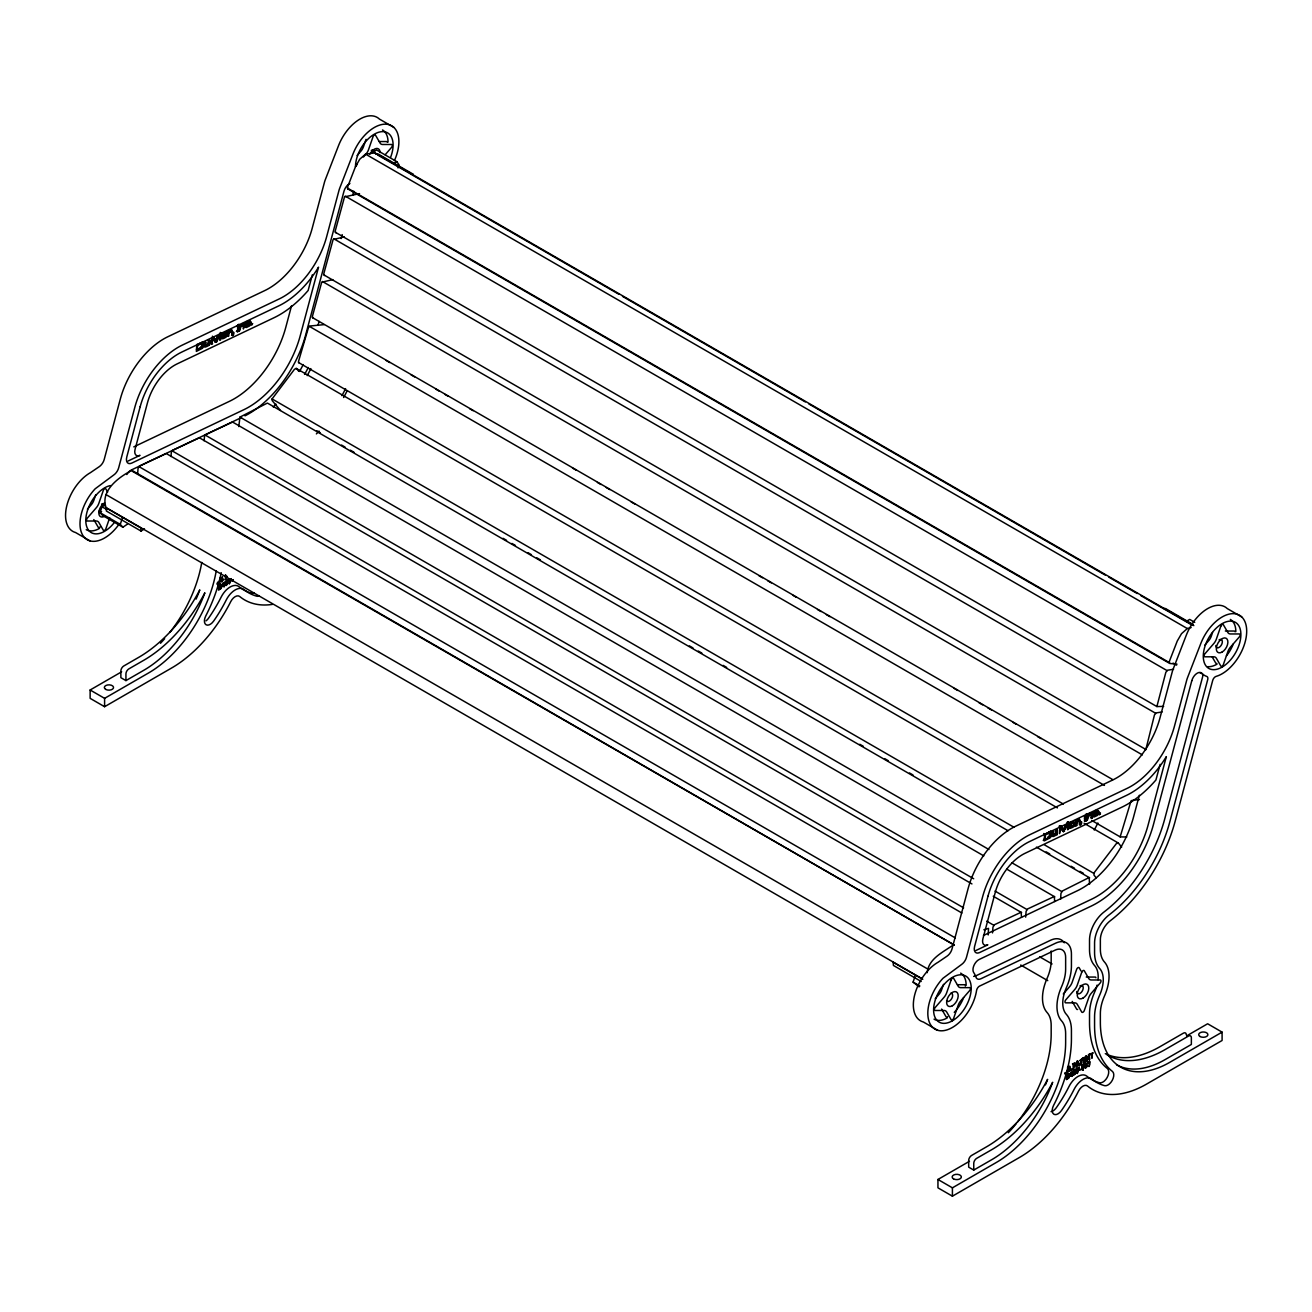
<?xml version="1.0" encoding="UTF-8"?>
<svg xmlns="http://www.w3.org/2000/svg" width="1312" height="1312" viewBox="0 0 1312 1312"><rect width="100%" height="100%" fill="white"/><g stroke="black" fill="none" stroke-linecap="round" stroke-linejoin="round"><path stroke-width="1.5" d="M1052.355 834.645L1054.061 834.104A2.722 1.574 -60 0 0 1054.553 833.792M1056.39 832.792L1055.734 834.12A2.722 1.574 -60 0 1 1054.979 834.645L1053.306 835.236L1053.536 831.71L1051.65 831.628L1053.536 831.71M238.8 426.58L239.948 417.101L267.402 403.063L1008.026 830.726M1060.654 899.13L1060.932 893.406L1062.458 890.946L1089.173 877.515L1089.55 884.337M196.439 349.304L197.358 349.828L197.702 345.269L202.638 343.4A6.134 3.542 -60 0 1 202.376 346.958L196.931 350.156M208.411 345.597L207.509 344.646L209.346 345.154L209.707 340.333L207.919 344.63A2.722 1.574 -60 0 1 207.181 345.171L205.508 345.761L205.722 342.235L204.787 341.694L204.574 345.22L206.246 344.63A2.722 1.574 -60 0 0 206.755 344.318M204.524 346.073L205.722 342.235M207.476 345.072L208.772 339.808M214.742 341.694L219.202 334.462L220.121 334.986L216.693 341.727L214.742 341.694L212.068 337.856L212.987 338.398L211.658 344.121L210.74 343.596L210.986 340.169M211.658 344.121L212.15 337.282L213.364 336.708L216.25 340.874L221.187 332.986L220.695 339.824L219.744 340.284L220.121 334.986M220.006 335.872L220.268 332.444L221.187 332.986M228.321 330.772L229.239 331.296L228.321 330.772A2.69 1.558 -60 0 1 229.026 330.181M229.813 330.886L228.321 331.542L227.96 336.364L229.977 331.805A5.379 3.1 -60 0 1 230.371 331.592L232.322 331.739L231.929 329.984A2.69 1.558 -60 0 0 231.322 330.066M229.239 331.296A2.69 1.558 -60 0 1 229.961 330.722L231.371 332.182L231.01 331.296M231.388 331.198L231.42 329.837M232.749 334.478L232.437 335.708A2.001 1.148 -60 0 0 233.815 333.838L233.913 332.494L231.716 332.559L231.83 333.838M232.634 333.1L232.782 334.429M232.978 331.952L232.88 333.297A2.001 1.148 -60 0 1 231.568 335.216M237.423 331.854L237.931 324.753L238.882 324.31L236.849 326.508L238.718 326.59L238.358 331.411L236.488 331.329L238.358 331.411M238.489 330.378L239.424 330.903L239.768 326.081L242.031 325.064M239.768 325.31L240.703 325.852L239.768 325.31A2.69 1.558 -60 0 1 240.473 324.736M1047.796 838.188L1050.19 836.449A6.134 3.542 -60 0 0 1050.453 832.89L1045.5 834.76L1045.172 839.319L1044.254 838.778M1052.601 831.168L1052.339 835.547A1.673 0.968 -60 0 0 1053.077 836.515A8.856 5.117 -60 0 0 1055.734 835.236A1.689 0.984 -60 0 0 1056.242 834.662L1055.324 834.12A1.689 0.984 -60 0 1 1054.815 834.711A8.856 5.117 -60 0 1 1052.142 835.974A1.673 0.968 -60 0 1 1051.486 835.58M1055.455 832.251L1055.635 829.725L1057.521 829.807L1057.16 834.629L1055.324 834.12M1055.291 834.547L1056.586 829.282M1069.001 822.46L1068.066 821.935L1067.558 829.758L1068.493 829.299L1069.001 822.46L1064.065 830.348L1061.162 826.199L1059.965 826.773L1059.473 833.612L1060.801 827.872L1059.866 827.331L1063.474 831.693L1067.935 824.477L1067.017 823.936L1062.54 831.168M1079.12 819.557A2.69 1.558 -60 0 1 1079.743 819.475L1080.12 821.214L1078.185 821.066A5.379 3.1 -60 0 0 1077.792 821.279L1076.726 825.396L1074.856 825.297L1075.774 825.838L1076.119 821.017L1077.628 820.361M1076.135 820.246L1077.054 820.787L1076.152 820.033M1077.89 820.246L1079.186 821.656L1078.825 820.771M1079.202 820.672L1079.235 819.328M1079.628 823.428L1079.382 824.69A2.001 1.148 -60 0 0 1080.694 822.772L1080.793 821.427M1080.448 822.575L1080.252 825.199A2.001 1.148 -60 0 0 1081.613 823.313L1081.711 821.968L1079.514 822.034L1079.645 823.395M1084.417 819.196L1084.647 815.982L1087.599 814.588L1088.501 815.326L1087.599 814.588M1085.598 815.523L1086.516 816.064L1086.172 820.886L1084.302 820.804L1085.221 821.345L1085.746 814.244M1086.598 814.932L1086.697 813.784M1086.303 819.852L1087.222 820.377L1087.582 815.572L1090.862 813.932A6.708 3.87 -60 0 1 1091.354 813.735A2.69 1.558 -60 0 1 1091.961 813.653L1092.158 818.032L1091.207 818.491L1091.043 813.112A2.69 1.558 -60 0 0 1090.42 813.194A6.708 3.87 -60 0 0 1089.928 813.391M1099.472 813.637L1098.521 814.08L1099.456 814.621L1099.554 812.489M1099.456 814.621L1100.473 813.03L1099.538 813.473M137.612 474.206L138.039 468.4L139.613 465.99L166.263 453.542L961.876 913.004M170.904 456.51L171.446 451.689L172.758 450.229L199.408 437.798L971.946 883.927M204.049 440.766L204.59 435.945L205.902 434.485L232.552 422.038L983.803 855.883M313.207 318.226L312.338 316.586L321.702 282.228L332.838 279.604M324.622 275.536L323.752 273.896L333.117 239.538L344.252 236.914M336.036 232.864L335.167 231.224L344.531 196.866L359.537 193.635M988.215 934.948L988.51 928.371L983.869 929.749M992.528 932.898L992.954 927.092L994.529 924.681L1021.162 912.234L1021.49 917.268M1025.672 917.137L1026.099 911.348L1027.673 908.921L1054.323 896.49L1054.651 901.508M1145.77 749.841L1154.462 714.942L1156.315 712.875L1162.137 711.973M1163.629 706.397L1156.872 706.561L1165.86 672.252L1167.713 670.186L1173.551 669.284M217.546 582.38L217.3 583.61M299.284 363.227L298.48 361.522L308.615 327.065L310.058 325.999L324.08 324.638M1126.795 837.007L1120.153 836.876L1131.075 800.763M227.042 583.02L226.222 584.562M218.038 582.167L217.136 584.414M225.402 583.906L226.566 582.216M1085.598 1067.23L1085.598 1063.589M1086.582 1067.148C1085.926 1058.39 1085.352 1071.642 1085.86 1066.722M1076.004 821.984L1076.857 820.754A5.379 3.1 -60 0 1 1077.25 820.541M132.02 470.401L954.365 945.083L131.282 470.68C118.375 477.371 100.024 491.18 106.108 507.629L922.549 978.998M927.19 972.7C928.502 958.744 942.967 952.217 953.053 945.132L953.791 944.853M220.104 577.952L223.171 579.642L221.744 581.872L219.875 581.708M1082.777 1070.182L1082.056 1066.082L1082.777 1070.182L1083.253 1065.164L1081.842 1065.852M1083.253 1065.164L1081.777 1067.345L1082.777 1066.492M298.775 371.296L296.561 368.541L294.56 369.18L272.076 398.93L272.142 400.57L280.456 410.459M1121.662 847.109L1118.332 842.993L1116.332 843.632L1094.356 872.447L1093.913 875.006L1096.127 877.761M225.303 583.102C231.109 571.95 222.204 592.942 228.173 582.512A1.673 0.968 -60 0 0 227.009 582.249L225.303 583.102L226.271 581.839A1.673 0.968 -60 0 1 227.189 581.741M226.025 583.528L226.615 581.396L228.222 581.15M1073.118 1072.576C1078.923 1061.424 1070.018 1082.416 1075.988 1072.002A1.673 0.968 -60 0 0 1074.807 1071.724L1073.118 1072.576L1074.085 1071.314A1.673 0.968 -60 0 1 1075.004 1071.215M1073.839 1073.003L1074.43 1070.871L1076.02 1070.625M1069.723 824.543L1070.002 826.429A14.547 8.397 -60 0 0 1070.822 826.134M348.074 189.059L347.549 187.075L355.519 166.575L359.75 159.228L365.54 154.111L375.084 152.897L1193.838 625.611M1176.995 664.151L1169.845 663.495L1169.304 661.527L1177.274 641.01L1181.522 633.68L1187.311 628.546L1191.165 627.513M246.033 323.162A6.708 3.87 -60 0 1 246.853 322.686L247.82 322.227A6.708 3.87 -60 0 1 248.64 321.932L250.904 322.342A2.017 1.164 -60 0 0 250.461 321.309A2.181 1.263 -60 0 0 249.805 321.26A8.052 4.658 -60 0 0 248.821 321.62L247.87 322.08A8.052 4.658 -60 0 0 246.869 322.654A2.181 1.263 -60 0 0 246.164 323.342A2.017 1.164 -60 0 0 245.524 324.95L245.426 326.294A2.017 1.164 -60 0 0 245.869 327.377A2.181 1.263 -60 0 0 246.525 327.426L249.46 326.016A2.181 1.263 -60 0 0 250.166 325.327A2.017 1.164 -60 0 0 250.805 323.769L248.64 324.277M249.969 322.801L249.559 322.457A6.708 3.87 -60 0 0 248.739 322.768L247.788 323.228A6.708 3.87 -60 0 0 246.951 323.703L246.59 326.229L250.805 323.769M1076.873 1072.757L1077.414 1070.215M1076.365 1073.052L1076.922 1070.461M239.653 326.836L240.08 326.098A5.363 3.1 -60 0 1 240.9 325.606M1087.468 816.31L1087.878 815.572A5.363 3.1 -60 0 1 1088.698 815.08M291.543 305.762L285.803 327.278A77.67 44.838 -60 0 1 229.403 401.341L133.791 446.884M312.305 274.848L308.14 290.493A90.02 51.972 -60 0 1 274.028 317.734L177.169 363.867A40.918 23.632 -60 0 0 147.452 402.882L135.087 449.245A8.184 4.723 -60 0 0 140.023 455.346L128.084 461.02M318.012 325.343L319.062 321.391M341.153 238.554L342.202 234.602M352.731 195.16L353.781 191.208M1139.357 795.236L1133.617 816.753A77.67 44.838 -60 0 1 1077.218 890.815L983.442 935.489M1160.12 764.322L1155.938 779.968A90.02 51.972 -60 0 1 1121.826 807.208L1024.967 853.341A40.918 23.632 -60 0 0 995.267 892.357L982.901 938.736A8.184 4.723 -60 0 0 987.838 944.82L975.898 950.511M1076.496 1064.458L1077.201 1061.785L1078.661 1064.048L1076.496 1064.458L1078.661 1064.048M1077.218 1064.868L1077.939 1062.195M1077.677 1061.769L1076.135 1067.427L1078.792 1064.458L1079.743 1065.344L1078.202 1061.474L1076.955 1061.359L1078.202 1061.474M224.91 582.446L226.402 581.068M1050.19 835.662L1050.125 835.875A2.017 1.164 -60 0 1 1049.206 837.302M127.494 524.111L122.902 527.211L102.648 515.518L100.024 512.68L101.975 506.76L105.026 504.694M122.902 527.211L120.278 524.374L122.229 518.453M919.122 986.886L913.103 982.114L915.054 976.194M95.71 494.87L93.808 500.364A8.184 4.723 -60 0 1 91.217 504.841L87.412 509.236M109.7 517.715L105.895 528.703A2.05 1.181 -60 0 1 104.599 530.36A2.05 1.181 -60 0 1 103.304 530.196L98.859 522.504A8.184 4.723 -60 0 0 96.284 521.012L87.396 521.012A2.05 1.181 -60 0 1 86.592 519.978A2.05 1.181 -60 0 1 87.396 518.027L96.284 507.76A8.184 4.723 -60 0 0 98.859 503.283L103.304 490.475A2.05 1.181 -60 0 1 104.599 488.802A2.05 1.181 -60 0 1 105.895 488.982L107.666 492.049M366.032 139.351L363.49 146.682A8.184 4.723 -60 0 1 360.898 151.159L357.094 155.554M943.508 984.344L941.606 989.838A8.184 4.723 -60 0 1 939.031 994.316L935.226 998.711M1212.567 632.499L1211.304 636.156A8.184 4.723 -60 0 1 1208.713 640.65L1204.908 645.028M1065.295 1072.544L1064.754 1073.528M397.995 167.903L399.143 164.951L396.847 161.671L376.593 149.978L372.001 152.635M1073.446 1072.462L1073.692 1074.151M1065.738 1072.494L1064.95 1073.888M227.452 583.414C223.598 586.136 230.19 580.658 226.336 585.021M231.355 578.658L229.272 583.988L230.846 579.002L228.026 579.789M1079.169 1068.132C1079.825 1061.539 1075.036 1082.777 1078.661 1068.476L1077.939 1068.066M222.876 586.054L224.139 583.02L224.139 585.316L222.154 585.628L223.417 582.594M1069.969 1075.102L1071.215 1072.084M220.99 586.874L219.858 588.547M1068.804 1076.365L1067.673 1078.021M1069.51 1075.414L1070.641 1072.74M219.776 588.088L220.547 586.874M219.088 585.513L219.088 589.35C221.941 589.236 222.351 582.594 219.088 585.513L218.366 585.103M1067.574 1077.562L1068.362 1076.348M1066.902 1074.987L1066.902 1078.825C1069.756 1078.71 1070.166 1072.068 1066.902 1074.987L1065.688 1074.331L1067.984 1073.15L1069.018 1074.84M1088.944 1062.999C1085.5 1062.851 1091.338 1063.081 1088.993 1066.59C1092.65 1055.717 1086.303 1066.541 1088.222 1061.884M201.376 346.614L201.458 346.434A6.134 3.542 -60 0 0 201.72 342.875L200.408 343.006M1074.889 1064.95L1074.922 1062.868L1072.445 1063.95L1075.446 1064.032L1073.642 1066.328L1073.642 1064.606M216.25 340.874L215.332 340.333L217.562 335.954M1064.065 830.348L1063.146 829.807L1065.377 825.428M1073.872 825.363L1073.888 823.198A6.708 3.87 -60 0 0 1072.904 823.51L1071.937 823.969A6.708 3.87 -60 0 0 1071.1 824.444L1070.92 826.97A14.547 8.397 -60 0 0 1073.528 825.724L1073.806 825.461M231.847 333.92L232.519 334.658M1074.544 1064.77L1073.888 1063.638M1084.188 1064.409L1085.204 1063.196M1085.336 1064.114C1081.842 1073.347 1091.223 1063.556 1085.336 1064.114L1084.614 1063.688M1085.795 1067.574L1086.238 1063.245M226.304 334.101L225.91 333.724A6.708 3.87 -60 0 0 225.09 334.035L224.122 334.494A6.708 3.87 -60 0 0 223.302 334.97L223.122 337.479A14.547 8.397 -60 0 0 225.713 336.249L225.812 336.167M245.754 323.441L245.541 325.638M1093.339 814.44A2.017 1.164 -60 0 1 1093.978 812.833A2.181 1.263 -60 0 1 1094.684 812.144L1096.635 811.111A8.052 4.658 -60 0 1 1097.619 810.734A2.181 1.263 -60 0 1 1098.275 810.783A2.017 1.164 -60 0 1 1098.718 811.816L1097.373 811.948A6.708 3.87 -60 0 0 1096.553 812.243L1095.586 812.702A6.708 3.87 -60 0 0 1094.766 813.178L1094.405 815.703L1098.62 813.243A2.017 1.164 -60 0 1 1097.98 814.818A2.181 1.263 -60 0 1 1097.275 815.506L1094.339 816.9A2.181 1.263 -60 0 1 1093.683 816.851A2.017 1.164 -60 0 1 1093.24 815.769L1093.831 812.653A6.708 3.87 -60 0 1 1094.667 812.177A8.052 4.658 -60 0 1 1095.668 811.57M225.992 335.987L226.32 333.117A2.017 1.164 -60 0 0 225.877 332.034A2.181 1.263 -60 0 0 225.221 332.002M1069.903 824.182L1070.182 823.92A6.708 3.87 -60 0 1 1071.002 823.444L1072.986 822.378A8.052 4.658 -60 0 1 1073.954 822.001A2.181 1.263 -60 0 1 1074.61 822.05A2.017 1.164 -60 0 1 1075.053 823.132L1074.971 824.477A2.017 1.164 -60 0 1 1074.315 826.084A2.181 1.263 -60 0 1 1073.61 826.773A15.892 9.184 -60 0 1 1070.674 828.167A2.181 1.263 -60 0 1 1070.018 828.118A2.017 1.164 -60 0 1 1069.575 827.036L1069.674 825.707A2.017 1.164 -60 0 1 1070.313 824.1A2.181 1.263 -60 0 1 1071.018 823.411A8.052 4.658 -60 0 1 1072.019 822.837M224.975 335.544L224.975 333.199A6.708 3.87 -60 0 0 224.155 333.494L223.204 333.953A6.708 3.87 -60 0 0 222.368 334.429L221.761 337.561A2.017 1.164 -60 0 0 222.22 338.644A2.181 1.263 -60 0 0 222.876 338.693A15.892 9.184 -60 0 0 225.812 337.282A2.181 1.263 -60 0 0 226.517 336.594A2.017 1.164 -60 0 0 227.156 334.986L227.255 333.658A2.017 1.164 -60 0 0 226.796 332.576A2.181 1.263 -60 0 0 226.156 332.526A8.052 4.658 -60 0 0 225.172 332.887L224.204 333.346A8.052 4.658 -60 0 0 223.22 333.92A2.181 1.263 -60 0 0 222.515 334.609A2.017 1.164 -60 0 0 221.859 336.216M363.424 157.014L365.966 154.094A8.184 4.723 -60 0 0 368.557 149.601L373.002 136.792A2.05 1.181 -60 0 1 374.297 135.12A2.05 1.181 -60 0 1 375.576 135.3L380.021 142.992A8.184 4.723 -60 0 0 382.612 144.484L391.484 144.484A2.05 1.181 -60 0 1 392.288 145.517A2.05 1.181 -60 0 1 391.484 147.469L385.154 154.783M1063.278 993.988L1069.624 986.673A8.184 4.723 -60 0 0 1072.199 982.196L1076.644 969.371A2.05 1.181 -60 0 1 1077.939 967.698A2.05 1.181 -60 0 1 1079.235 967.879L1081.006 970.962M1068.739 1065.967C1063.901 1069.788 1075.84 1068.312 1068.411 1071.609C1065.426 1069.313 1071.871 1070.805 1068.608 1068.46C1071.068 1066.295 1070.576 1065.213 1068.099 1068.493C1071.199 1068.247 1070.33 1072.445 1067.755 1069.887M201.146 346.909L200.08 347.565M1085.221 1063.688L1085.286 1064.95M227.32 576.427L225.352 579.658L225.352 574.902M141.089 531.081L140.843 527.9L106.124 507.842L106.37 511.04L141.089 531.081L144.451 528.802M393.78 163.442L396.847 161.671M226.632 576.394L225.844 576.854L225.844 575.132M219.465 580.691C223.565 582.577 221.531 579.379 221.269 577.69C226.304 575.23 216.398 579.658 222.515 579.51M223.942 579.773L223.22 579.346M222.154 585.628L225.156 584.726L223.893 585.119M221.695 586.398L223.417 585.398L224.139 586.956L224.631 585.529M233.241 579.625L231.748 581.036L233.241 580.166M225.156 584.726C225.828 577.05 219.35 589.678 224.139 585.808M272.388 604.389A108.437 62.615 -60 0 1 239.653 596.468A8.184 4.723 -60 0 0 230.732 601.634A108.437 62.615 -60 0 1 171.528 668.054L104.599 706.709L90.134 698.345L90.134 689.997L121.655 671.793M125.936 680.6L143.68 670.35A98.203 56.695 -60 0 0 204.869 592.794A114.587 66.158 -60 0 1 143.68 660.33L128.838 668.907A4.1 2.362 -60 0 0 125.936 673.925L125.936 680.6L120.868 677.681L120.868 670.99A4.1 2.362 -60 0 1 123.771 665.988L138.613 657.41A114.587 66.158 -60 0 0 199.801 589.875A98.203 56.695 -60 0 1 196.078 599.108M90.134 689.997L104.599 698.345L148.387 673.072A98.203 56.695 -60 0 0 216.234 570.769M1186.622 621.183L1189.672 619.412L1194.74 622.331M1087.074 1061.113L1085.877 1060.965L1085.877 1056.193L1089.272 1059.046L1089.272 1055.078L1088.55 1054.651L1089.255 1059.85L1086.352 1056.718L1087.074 1061.113L1086.352 1056.718M1088.55 1054.651L1091.469 1054.323L1091.961 1058.292L1091.961 1054.028L1093.191 1052.814L1089.485 1054.11M1081.99 1058.964L1080.744 1059.67L1081.465 1060.096C1084.401 1059.506 1080.694 1057.702 1082.712 1059.374M1082.908 1058.423L1085.893 1057.538L1083.63 1058.833L1082.433 1058.194L1085.172 1057.111M1089.485 1054.618L1091.469 1054.323M1082.712 1058.866L1079.727 1060.588L1080.973 1060.375L1080.973 1064.639L1081.465 1060.096M1085.893 1057.029L1083.154 1058.604L1083.154 1063.376L1085.959 1061.752L1083.63 1062.589L1083.63 1060.9C1087.32 1060.588 1084.073 1057.767 1085.696 1059.702M1085.877 1056.193L1087.09 1056.324M1089.272 1055.078L1089.747 1059.571M1085.696 1059.21L1083.63 1060.408L1083.63 1058.833M1078.792 1064.458L1076.348 1065.032L1077.07 1065.459M1078.07 1064.048L1079.743 1065.344M1088.517 1059.44L1089.026 1054.389M1075.84 1069.264L1079.169 1067.64M1076.562 1069.69L1078.661 1068.476M1081.055 1069.1L1078.825 1070.1L1081.055 1069.657M1072.248 1074.282C1076.102 1066.213 1064.737 1079.973 1071.953 1075.299L1071.953 1076.43L1073.446 1074.725M1082.056 1069.772L1083.253 1069.903M1186.72 1035.857L1207.63 1023.77L1222.095 1032.134L1222.095 1040.482L1146.655 1084.04A108.437 62.615 -60 0 1 1087.468 1085.959A8.184 4.723 -60 0 0 1078.53 1091.108A108.437 62.615 -60 0 1 1019.342 1157.545L952.414 1196.183L937.949 1187.836L937.949 1179.472L969.47 1161.284M973.75 1170.074L991.495 1159.841A98.203 56.695 -60 0 0 1052.667 1082.269A114.587 66.158 -60 0 1 991.495 1149.82L976.636 1158.381A4.1 2.362 -60 0 0 973.75 1163.4L973.75 1170.074L968.682 1167.155L968.682 1160.48A4.1 2.362 -60 0 1 971.585 1155.462L986.427 1146.885A114.587 66.158 -60 0 0 1047.616 1079.35A98.203 56.695 -60 0 1 1045.451 1084.893M937.949 1179.472L952.414 1187.836L996.202 1162.547A98.203 56.695 -60 0 0 1065.639 1042.269L1065.639 1033.659A32.734 18.893 -60 0 0 1061.556 1020.851A36.834 21.271 -60 0 1 1061.556 986.739A32.734 18.893 -60 0 0 1065.639 969.207L1065.639 957.35A16.367 9.446 -60 0 0 1055.078 950.15L979.638 986.066A4.1 2.362 -60 0 0 976.554 990.544A34.784 20.074 -60 0 1 936.85 1030.035A34.784 20.074 -60 0 1 943 978.26L961.565 964.484A8.184 4.723 -60 0 0 966.501 957.252L982.557 897.014A65.469 37.802 -60 0 1 1030.1 834.58L1126.959 788.446A65.469 37.802 -60 0 0 1174.502 726.028L1186.737 680.124A16.367 9.446 -60 0 1 1187.59 677.517L1200.808 643.487A34.784 20.074 -60 0 1 1232.378 613.655A34.784 20.074 -60 0 1 1245.301 641.404A34.784 20.074 -60 0 1 1216.126 676.385A4.1 2.362 -60 0 0 1212.698 680.452L1175.273 820.836A118.588 68.47 -60 0 1 1110.067 920.926A16.367 9.446 -60 0 0 1100.358 939.72L1100.358 949.166A32.734 18.893 -60 0 0 1104.442 961.975A36.834 21.271 -60 0 1 1104.442 996.087A32.734 18.893 -60 0 0 1100.358 1013.602L1100.358 1022.228A98.203 56.695 -60 0 0 1169.812 1062.31L1222.095 1032.134M248.28 324.556L245.672 325.688M1096.094 814.03L1093.568 815.178M201.589 347.795L197.358 349.828M1047.894 837.04L1049.272 835.908A6.134 3.542 -60 0 0 1049.584 834.629M1049.387 837.269L1043.22 840.369M204.787 341.694L203.836 342.153L204.77 342.678M228.337 330.558L227.386 331.001L228.321 331.542M246.935 321.555L247.902 321.096A8.052 4.658 -60 0 1 248.558 320.817M249.034 322.26L250.904 322.342M242.966 325.589L241.818 326.13A5.363 3.1 -60 0 0 240.998 326.639L239.424 330.903M231.371 332.182L232.322 331.739M210.74 343.596L212.61 343.678M241.539 417.511L131.446 469.942A8.184 4.723 -60 0 0 126.854 474.534M1061.162 826.199L1059.046 826.232L1059.965 826.773M1068.066 821.935L1066.869 822.509L1067.804 823.034M1072.052 821.837L1071.084 822.296A8.052 4.658 -60 0 0 1070.1 822.87M1094.749 811.029L1095.717 810.57A8.052 4.658 -60 0 1 1096.684 810.209A2.181 1.263 -60 0 1 1097.34 810.242A2.017 1.164 -60 0 1 1097.8 811.292L1098.718 811.816M1086.516 816.064L1084.647 815.982M1095.635 811.702A6.708 3.87 -60 0 1 1096.438 811.406L1097.8 811.292M1090.78 815.08L1089.632 815.621A5.363 3.1 -60 0 0 1088.812 816.113L1087.222 820.377M1079.186 821.656L1080.12 821.214M1075.774 825.838L1076.726 825.396M1085.221 821.345L1086.172 820.886M1048.222 832.48L1049.518 832.349A6.134 3.542 -60 0 1 1049.666 833.415M1069.116 1066.328L1067.886 1068.05L1070.69 1068.394M226.336 580.101L227.484 580.74M1074.134 1069.575L1075.299 1070.215M219.94 583.725L221.203 585.365M222.105 336.971L222.187 336.954A14.547 8.397 -60 0 0 223.007 336.643M1073.036 822.69L1072.79 822.673A6.708 3.87 -60 0 0 1071.97 822.985M219.776 584.316L220.695 585.677M1067.591 1073.806L1068.509 1075.151M1131.813 800.435L1139.488 799.566M243.228 325.474L243.409 329L244.59 324.425A2.017 1.164 -60 0 1 244.918 323.326M222.876 578.92L219.809 579.281M379.316 141.548L386.417 141.548A2.05 1.181 -60 0 1 387.188 142.237M1225.359 631.039L1234.231 631.039A2.05 1.181 -60 0 1 1235.002 631.728M1086.254 977.063L1095.143 977.063A2.05 1.181 -60 0 1 1095.897 977.752M957.448 984.722L964.55 984.722A2.05 1.181 -60 0 1 965.304 986.132M220.678 580.839C218.399 581.052 223.04 581.183 221.794 579.084M375.97 153.947L378.479 154.176L413.198 174.217L410.705 174.004L377.577 154.964M1163.022 608.342L1165.532 608.571L1193.297 624.61M393.912 127.444L379.447 119.097A34.784 20.074 -60 0 0 338.529 145.648L325.31 179.695A16.367 9.446 -60 0 0 324.458 182.302L312.223 228.19A65.469 37.802 -60 0 1 264.68 290.624L167.821 336.758A65.469 37.802 -60 0 0 120.278 399.176L104.222 459.43A8.184 4.723 -60 0 1 99.286 466.646L90.397 472.681A34.784 20.074 -60 0 0 66.814 505.678A34.784 20.074 -60 0 0 75.538 532.508L90.003 540.872M1241.726 616.935L1227.245 608.571A34.784 20.074 -60 0 0 1186.327 635.123L1173.125 669.169A16.367 9.446 -60 0 0 1172.272 671.777L1160.038 717.68A65.469 37.802 -60 0 1 1112.494 780.099L1015.636 826.232A65.469 37.802 -60 0 0 968.092 888.65L952.036 948.904A8.184 4.723 -60 0 1 947.1 956.12L938.211 962.155A34.784 20.074 -60 0 0 914.612 995.168A34.784 20.074 -60 0 0 923.353 1021.999L937.818 1030.346M411.296 174.43L618.969 294.314M622.511 296.364L805.322 401.915M808.881 403.965L1105.278 575.099M1108.837 577.149L1137.225 593.532M1140.784 595.582L1192.542 625.381M365.54 154.111L1187.311 628.546M1173.043 663.085L1176.602 665.135M347.352 188.026L1169.123 662.462M347.549 188.748L1169.304 663.2M345.204 196.095L1166.975 670.547M335.101 232.126L1156.872 706.561M333.789 238.784L1155.56 713.22M323.687 274.798L1145.458 749.25M322.391 281.473L1142.375 754.892M312.272 317.488L1112.756 779.623M386.204 360.505L389.746 362.555M411.05 374.838L414.592 376.888M435.896 389.188L439.438 391.238M444.768 394.322L448.327 396.355M469.614 408.655L473.173 410.705M572.557 468.089L576.116 470.139M597.403 482.439L600.962 484.489M606.275 487.556L609.834 489.606M631.138 501.906L634.68 503.956M758.926 575.689L762.469 577.739M767.799 580.806L771.341 582.856M792.645 595.156L796.187 597.206M817.491 609.506L821.05 611.556M826.363 614.623L829.922 616.673M954.152 688.406L957.711 690.456M979.014 702.756L982.557 704.806M987.887 707.873L991.429 709.923M1012.733 722.223L1016.275 724.273M1037.579 736.573L1041.121 738.623M309.304 326.327L1104.458 785.396M1096.848 811.734L1097.767 812.276M1098.603 812.948L1100.391 814.162M248.936 323.687L249.854 324.228M1086.648 815.031L1087.582 815.572M1091.24 817.507L1092.158 818.032M237.784 326.048L238.718 326.59M298.382 362.424L1063.36 804.076M1091.748 820.476L1120.153 836.876M296.004 368.278L1057.439 807.88M1084.056 823.247L1117.775 842.714M1075.2 820.492L1076.119 821.017M1079.399 823.608L1080.334 824.133M228.911 335.905L227.993 335.38L229.042 331.264A5.379 3.1 -60 0 1 229.452 331.05M215.758 341.202L216.693 341.727M1063.573 830.676L1064.508 831.218M207.837 340.251L208.756 340.792M208.428 344.613L209.346 345.154M1056.242 834.104L1057.16 834.629M1043.712 833.53L1045.5 834.76M196.767 344.744L197.702 345.269M272.076 398.93L1013.979 827.265M1044.155 844.682L1093.847 873.382M316.684 430.713L320.243 432.763M341.53 445.063L345.089 447.113M350.402 450.18L353.961 452.23M503.054 538.314L506.596 540.364M511.926 543.43L515.468 545.48M527.9 552.647L531.442 554.697M536.772 557.78L540.314 559.83M689.407 645.898L692.966 647.948M698.279 651.031L701.838 653.081M723.142 665.364L726.684 667.414M859.803 744.281L863.345 746.331M884.649 758.615L888.191 760.665M909.495 772.965L913.037 775.015M1046.156 851.865L1049.715 853.915M1071.002 866.215L1074.561 868.265M1079.891 871.332L1083.433 873.382M1036.414 847.126L1089.665 877.859M239.948 417.101L988.953 849.536M1012.028 862.853L1061.72 891.553M1006.878 869.2L1054.799 896.867M205.164 435.059L973.684 878.761M994.988 891.061L1026.935 909.495M993.25 896.227L1021.654 912.627M172.02 450.803L963.615 907.838M986.69 921.155L993.791 925.255M1039.629 956.792L1052.06 963.959M1020.687 965.025L1047.747 980.638M138.875 466.564L955.316 937.932M105.944 494.558L927.715 968.994M922.68 979.293L893.16 962.254L893.406 965.435L921.188 981.474M228.026 579.248L228.764 580.216M101.975 506.76L107.026 509.679M1074.216 1070.543L1073.019 1070.92L1072.986 1074.561M100.024 512.68L120.278 524.374M913.103 982.114L919.86 986.017M223.893 584.627L225.156 585.234M375.084 152.897L375.806 153.93M1069.969 1067.984C1071.379 1069.428 1067.689 1072.757 1067.279 1070.264M222.154 578.51L222.072 580.478L220.186 581.2M1086.369 1055.914L1088.55 1058.636M1087.074 1057.128L1089.255 1059.85M1060.244 825.658L1063.146 829.807M1060.801 827.872L1063.474 831.693M212.429 336.184L215.332 340.333M212.987 338.398L215.66 342.219M1212.19 656.918L1215.748 663.068A2.05 1.181 -60 0 0 1216.716 663.38M1072.199 1001.4L1076.644 1009.092A2.05 1.181 -60 0 0 1077.628 1009.42M941.606 1009.059L946.05 1016.751A2.05 1.181 -60 0 0 947.658 1016.702M93.808 519.585L98.236 527.26A2.05 1.181 -60 0 0 100.434 526.571M1077.464 1061.047L1079.005 1064.934M1077.201 1061.785L1077.923 1063.622M244.606 324.933L244.147 324.162A2.69 1.558 -60 0 0 243.54 324.244A6.708 3.87 -60 0 0 243.048 324.458L241.9 324.999A6.708 3.87 -60 0 0 241.408 325.261A2.69 1.558 -60 0 0 240.703 325.852M243.688 324.408L243.228 323.638A2.69 1.558 -60 0 0 242.605 323.72A6.708 3.87 -60 0 0 242.113 323.916M1086.598 1056.619L1086.598 1061.375M1082.531 1064.737L1082.531 1069.493M1051.174 950.987L1051.174 960.86A32.734 18.893 -60 0 1 1047.091 978.375A36.834 21.271 -60 0 0 1047.091 1012.503A32.734 18.893 -60 0 1 1051.174 1025.312L1051.174 1033.922A98.203 56.695 -60 0 1 1017.636 1121.908M952.414 1187.836L952.414 1196.183M104.599 698.345L104.599 706.709M1016.456 1123.4A98.203 56.695 -60 0 1 1008.305 1132.748M1107.033 1054.782A114.587 66.158 -60 0 0 1165.105 1049.584L1188.459 1036.086A4.1 2.362 -60 0 1 1191.362 1037.759L1191.362 1044.45L1165.105 1059.604A98.203 56.695 -60 0 1 1116.512 1064.754M1105.294 1053.667A114.587 66.158 -60 0 0 1160.038 1046.648L1183.391 1033.167A4.1 2.362 -60 0 1 1186.294 1034.84M960.646 973.11A26.601 15.35 -60 0 1 966.157 985.279M963.631 997.596A26.601 15.35 -60 0 1 954.25 1012.356M947.346 1017.85A26.601 15.35 -60 0 1 934.046 1019.178M1230.328 619.428A26.601 15.35 -60 0 1 1235.838 631.597M1233.329 643.913A26.601 15.35 -60 0 1 1226.441 655.836M1217.028 664.167A26.601 15.35 -60 0 1 1207.63 666.693M973.652 976.374A8.184 4.723 -60 0 0 975.833 975.849L1050.518 940.278A24.551 14.17 -60 0 1 1064.278 942.787M1199.955 672.744A34.784 20.074 -60 0 0 1201.726 673.515A4.1 2.362 -60 0 1 1202.645 676.746L1164.777 818.77A110.405 63.747 -60 0 1 1104.064 911.955A24.551 14.17 -60 0 0 1089.518 940.13L1089.518 949.593A40.918 23.632 -60 0 0 1094.618 965.583A28.651 16.531 -60 0 1 1098.046 979.72M1097.078 985.115A28.651 16.531 -60 0 1 1094.618 992.118A40.918 23.632 -60 0 0 1089.518 1014.028L1089.518 1022.638A106.387 61.434 -60 0 0 1107.361 1068.509A8.184 4.723 -60 0 1 1107.164 1077.496A8.184 4.723 -60 0 1 1099.505 1082.744A100.253 57.876 -60 0 1 1086.877 1076.201A16.367 9.446 -60 0 0 1069.001 1086.516A100.253 57.876 -60 0 1 1056.373 1107.64A8.184 4.723 -60 0 1 1051.043 1111.658M1077.054 820.787A2.69 1.558 -60 0 1 1077.775 820.197A6.708 3.87 -60 0 1 1078.267 819.934A21.714 12.53 -60 0 1 1078.792 819.672M1088.501 815.326A2.69 1.558 -60 0 1 1089.222 814.736A6.708 3.87 -60 0 1 1089.714 814.473M951.02 993.118A4.608 2.657 -60 0 1 951.692 998.645A4.608 2.657 -60 0 1 946.575 1000.826M1219.078 639.879A4.608 2.657 -60 0 1 1222.341 641.765A4.608 2.657 -60 0 1 1219.078 647.406A4.608 2.657 -60 0 1 1215.83 645.52M1087.582 814.785A2.69 1.558 -60 0 1 1088.288 814.211M1073.839 824.756A2.017 1.164 -60 0 1 1073.396 825.543A2.181 1.263 -60 0 1 1072.691 826.232A15.892 9.184 -60 0 1 1069.756 827.626A2.181 1.263 -60 0 1 1069.1 827.593A2.017 1.164 -60 0 1 1068.657 826.494M1068.755 825.166A2.017 1.164 -60 0 1 1068.854 824.625M1050.272 831.185A2.017 1.164 -60 0 1 1050.436 831.529L1050.486 831.693A7.478 4.313 -60 0 1 1050.518 834.235M1092.732 812.8A2.017 1.164 -60 0 0 1092.404 813.899L1092.306 815.228A2.017 1.164 -60 0 0 1092.748 816.326A2.181 1.263 -60 0 0 1093.404 816.359L1096.356 814.932A2.181 1.263 -60 0 0 1097.045 814.276M1079.989 985.919A4.608 2.657 -60 0 1 1083.236 987.788A4.608 2.657 -60 0 1 1079.989 993.43A4.608 2.657 -60 0 1 1076.726 991.544M1097.898 822.985A98.203 56.695 -60 0 1 1094.224 830.02M345.581 388.647A98.203 56.695 -60 0 1 341.907 395.666M310.862 368.59A98.203 56.695 -60 0 1 307.188 375.626M347.188 390.73A102.303 59.073 -60 0 1 343.596 397.52M319.095 431.107A102.303 59.073 -60 0 1 316.372 433.895M201.769 562.422A98.203 56.695 -60 0 1 169.838 632.433M164.656 638.698A98.203 56.695 -60 0 1 160.49 643.274M349.91 183.467A8.184 4.723 -60 0 0 343.974 191.257L305.712 334.773A85.854 49.577 -60 0 1 245 415.838M355.486 166.755A26.601 15.35 -60 0 1 379.152 132.118A26.601 15.35 -60 0 1 390.582 157.358M394.42 160.605A34.784 20.074 -60 0 0 387.516 124.328A34.784 20.074 -60 0 0 352.994 153.996L339.775 188.042A16.367 9.446 -60 0 0 338.922 190.65L326.688 236.554A65.469 37.802 -60 0 1 279.144 298.972L182.302 345.105A65.469 37.802 -60 0 0 134.759 407.54L118.687 467.777A8.184 4.723 -60 0 1 113.75 474.993L95.186 488.786A34.784 20.074 -60 0 0 83.279 536.067A34.784 20.074 -60 0 0 119.523 523.537M308.287 367.524A110.405 63.747 -60 0 1 304.564 374.412M113.996 522.963A26.601 15.35 -60 0 1 85.887 522.635A26.601 15.35 -60 0 1 110.438 485.571M259.317 595.927A8.184 4.723 -60 0 1 256.758 596.189A100.253 57.876 -60 0 1 244.13 589.646A16.367 9.446 -60 0 0 226.254 599.961A100.253 57.876 -60 0 1 213.626 621.084A8.184 4.723 -60 0 1 205.968 624.692A8.184 4.723 -60 0 1 205.771 615.918A106.387 61.434 -60 0 0 221.203 572.655M104.599 516.272A8.184 4.723 -60 0 1 98.81 512.926A8.184 4.723 -60 0 1 104.599 502.906M99.532 528.375A26.601 15.35 -60 0 1 86.231 529.687M356.323 165.902A2.05 1.181 -60 0 1 357.094 164.344M369.853 154.176A8.184 4.723 -60 0 1 376.265 148.486A8.184 4.723 -60 0 1 380.07 152.569M382.53 129.954A26.601 15.35 -60 0 1 388.04 142.122M303.22 364.588A110.405 63.747 -60 0 1 299.497 371.476M275.963 404.162A110.405 63.747 -60 0 1 273.273 407.064M254.266 593.008A8.184 4.723 -60 0 1 251.691 593.254A100.253 57.876 -60 0 1 239.063 586.726A16.367 9.446 -60 0 0 221.187 597.042A100.253 57.876 -60 0 1 208.559 618.165A8.184 4.723 -60 0 1 206 620.871M229.961 330.722A6.708 3.87 -60 0 1 230.453 330.444A21.714 12.53 -60 0 1 230.994 330.198M204.524 346.155A1.673 0.968 -60 0 0 205.262 347.024A8.856 5.117 -60 0 0 207.936 345.761A1.689 0.984 -60 0 0 208.444 345.187M101.582 504.087A4.608 2.657 -60 0 1 104.845 505.956M101.582 511.598A4.608 2.657 -60 0 1 98.761 511.352M371.28 150.404A4.608 2.657 -60 0 1 374.527 152.274M222.286 333.396A8.052 4.658 -60 0 1 223.286 332.822M226.222 334.462A2.017 1.164 -60 0 1 225.582 336.069A2.181 1.263 -60 0 1 225.123 336.561M224.877 336.758A15.892 9.184 -60 0 1 221.941 338.152A2.181 1.263 -60 0 1 221.285 338.119M221.039 335.15A2.017 1.164 -60 0 1 221.58 334.084M202.474 341.71A2.017 1.164 -60 0 1 202.622 342.055L202.671 342.219A7.478 4.313 -60 0 1 202.376 346.188L202.31 346.401A2.017 1.164 -60 0 1 201.392 347.828M203.934 346.417A1.673 0.968 -60 0 0 204.328 346.499A8.856 5.117 -60 0 0 207.001 345.22A1.689 0.984 -60 0 0 207.509 344.646M249.854 323.375A2.017 1.164 -60 0 1 249.247 324.802A2.181 1.263 -60 0 1 248.542 325.491L245.606 326.885A2.181 1.263 -60 0 1 244.95 326.852M249.526 320.768A2.017 1.164 -60 0 1 249.985 321.817M196.833 344.58L196.341 351.419L202.327 348.352A2.017 1.164 -60 0 0 203.245 346.926L203.311 346.729A7.478 4.313 -60 0 0 203.59 342.744L203.557 342.596A2.017 1.164 -60 0 0 202.786 341.973L196.833 344.58M251.724 323.998L251.642 325.146L252.675 323.556L251.724 323.998M1044.647 834.071L1044.139 840.91L1050.125 837.843A2.017 1.164 -60 0 0 1051.043 836.416L1051.109 836.203A7.478 4.313 -60 0 0 1051.404 832.218L1051.371 832.07A2.017 1.164 -60 0 0 1050.6 831.447L1044.582 834.219M1075.561 1072.921C1074.052 1077.48 1073.56 1070.313 1075.561 1072.921M1076.004 1064.098L1073.167 1069.132L1073.167 1064.376L1075.217 1063.278L1076.004 1064.098M221.941 585.775L221.039 588.53L218.596 590.154L218.596 585.283L220.892 584.086L221.941 585.775M1069.739 1075.266L1068.854 1078.005L1066.41 1079.628L1066.41 1074.758L1068.706 1073.577L1069.739 1075.266M140.187 406.671L126.772 457.019A8.184 4.723 -60 0 0 131.708 463.12L243.868 409.688A77.67 44.838 -60 0 0 300.268 335.626L318.537 267.156A73.652 42.525 -60 0 1 278.652 305.926L181.794 352.059A57.285 33.079 -60 0 0 140.187 406.671M988.002 896.162L974.586 946.51A8.184 4.723 -60 0 0 979.506 952.594L1091.682 899.163A77.67 44.838 -60 0 0 1148.082 825.117L1166.335 756.63A73.652 42.525 -60 0 1 1126.45 795.4L1029.608 841.533A57.285 33.079 -60 0 0 988.002 896.162M1191.788 680.748L1153.527 824.248A85.854 49.577 -60 0 1 1091.174 906.116L979.26 959.433A8.184 4.723 -60 0 0 973.881 965.599A8.184 4.723 -60 0 0 973.734 972.602A34.784 20.074 -60 0 1 975.882 977.014A8.184 4.723 -60 0 0 980.9 978.768L1055.586 943.197A24.551 14.17 -60 0 1 1071.428 954.021L1071.428 965.878A40.918 23.632 -60 0 1 1066.328 987.772A28.651 16.531 -60 0 0 1066.328 1014.307A40.918 23.632 -60 0 1 1071.428 1030.314L1071.428 1038.924A106.387 61.434 -60 0 1 1053.585 1105.393A8.184 4.723 -60 0 0 1053.766 1114.167A8.184 4.723 -60 0 0 1061.441 1110.559A100.253 57.876 -60 0 0 1074.069 1089.436A16.367 9.446 -60 0 1 1091.928 1079.12A100.253 57.876 -60 0 0 1104.573 1085.664A8.184 4.723 -60 0 0 1112.232 1080.416A8.184 4.723 -60 0 0 1112.412 1071.428A106.387 61.434 -60 0 1 1094.569 1025.558L1094.569 1016.948A40.918 23.632 -60 0 1 1099.686 995.054A28.651 16.531 -60 0 0 1099.686 968.518A40.918 23.632 -60 0 1 1094.569 952.512L1094.569 943.066A24.551 14.17 -60 0 1 1109.132 914.874A110.405 63.747 -60 0 0 1169.845 821.689L1207.696 679.665A4.1 2.362 -60 0 0 1206.778 676.451A34.784 20.074 -60 0 1 1201.956 673.318A8.184 4.723 -60 0 0 1196.462 673.696A8.184 4.723 -60 0 0 1191.788 680.748M951.118 979.949L946.674 992.758A8.184 4.723 -60 0 1 944.082 997.251L935.21 1007.501A2.05 1.181 -60 0 0 934.406 1009.453A2.05 1.181 -60 0 0 935.21 1010.486L944.082 1010.486A8.184 4.723 -60 0 1 946.674 1011.978L951.118 1019.67A2.05 1.181 -60 0 0 952.414 1019.85A2.05 1.181 -60 0 0 953.709 1018.178L958.137 1005.353A8.184 4.723 -60 0 1 960.728 1000.876L969.617 990.626A2.05 1.181 -60 0 0 970.404 988.674A2.05 1.181 -60 0 0 969.617 987.641L960.728 987.641A8.184 4.723 -60 0 1 958.137 986.148L953.709 978.457A2.05 1.181 -60 0 0 952.414 978.276A2.05 1.181 -60 0 0 951.118 979.949M1081.711 972.307L1077.267 985.115A8.184 4.723 -60 0 1 1074.676 989.592L1065.803 999.842A2.05 1.181 -60 0 0 1065 1001.81A2.05 1.181 -60 0 0 1065.803 1002.844L1074.676 1002.844A8.184 4.723 -60 0 1 1077.267 1004.336L1081.711 1012.028A2.05 1.181 -60 0 0 1083.007 1012.192A2.05 1.181 -60 0 0 1084.302 1010.519L1088.73 997.71A8.184 4.723 -60 0 1 1091.322 993.233L1100.194 982.983A2.05 1.181 -60 0 0 1100.998 981.015A2.05 1.181 -60 0 0 1100.194 979.982L1091.322 979.982A8.184 4.723 -60 0 1 1088.73 978.49L1084.302 970.798A2.05 1.181 -60 0 0 1083.007 970.634A2.05 1.181 -60 0 0 1081.711 972.307M1220.8 626.267L1216.372 639.092A8.184 4.723 -60 0 1 1213.78 643.569L1204.892 653.819A2.05 1.181 -60 0 0 1204.104 655.77A2.05 1.181 -60 0 0 1204.892 656.804L1213.78 656.804A8.184 4.723 -60 0 1 1216.372 658.296L1220.8 665.988A2.05 1.181 -60 0 0 1222.095 666.168A2.05 1.181 -60 0 0 1223.391 664.495L1227.835 651.687A8.184 4.723 -60 0 1 1230.426 647.193L1239.299 636.943A2.05 1.181 -60 0 0 1240.102 634.992A2.05 1.181 -60 0 0 1239.299 633.958L1230.426 633.958A8.184 4.723 -60 0 1 1227.835 632.466L1223.391 624.774A2.05 1.181 -60 0 0 1222.095 624.594A2.05 1.181 -60 0 0 1220.8 626.267M1071.953 1072.494L1070.69 1075.528L1071.953 1074.79L1071.953 1072.494M219.465 582.364L218.973 583.348L219.465 582.364M1067.263 1071.838L1066.787 1072.822L1067.263 1071.838M1072.232 1068.968L1071.756 1069.952L1072.232 1068.968M1222.095 667.103A26.601 15.35 -60 0 0 1238.38 625.119A26.601 15.35 -60 0 0 1205.81 643.93A26.601 15.35 -60 0 0 1222.095 667.103M952.414 1020.785A26.601 15.35 -60 0 0 968.699 978.801A26.601 15.35 -60 0 0 936.128 997.612A26.601 15.35 -60 0 0 952.414 1020.785M952.414 1005.746A8.184 4.723 -60 0 0 957.416 992.823A8.184 4.723 -60 0 0 947.395 998.612A8.184 4.723 -60 0 0 952.414 1005.746M1222.095 652.064A8.184 4.723 -60 0 0 1227.114 639.141A8.184 4.723 -60 0 0 1217.093 644.93A8.184 4.723 -60 0 0 1222.095 652.064M1083.007 998.088A8.184 4.723 -60 0 0 1088.009 985.181A8.184 4.723 -60 0 0 1077.988 990.97A8.184 4.723 -60 0 0 1083.007 998.088M953.496 1178.848A4.608 2.657 0 0 0 961.204 1177.651A4.608 2.657 0 0 0 955.562 1174.404A4.608 2.657 0 0 0 953.496 1178.848M1200.037 1036.513A4.608 2.657 0 0 0 1207.745 1035.316A4.608 2.657 0 0 0 1202.104 1032.068A4.608 2.657 0 0 0 1200.037 1036.513M105.682 689.374A4.608 2.657 0 0 0 113.39 688.177A4.608 2.657 0 0 0 107.748 684.93A4.608 2.657 0 0 0 105.682 689.374"/></g></svg>
